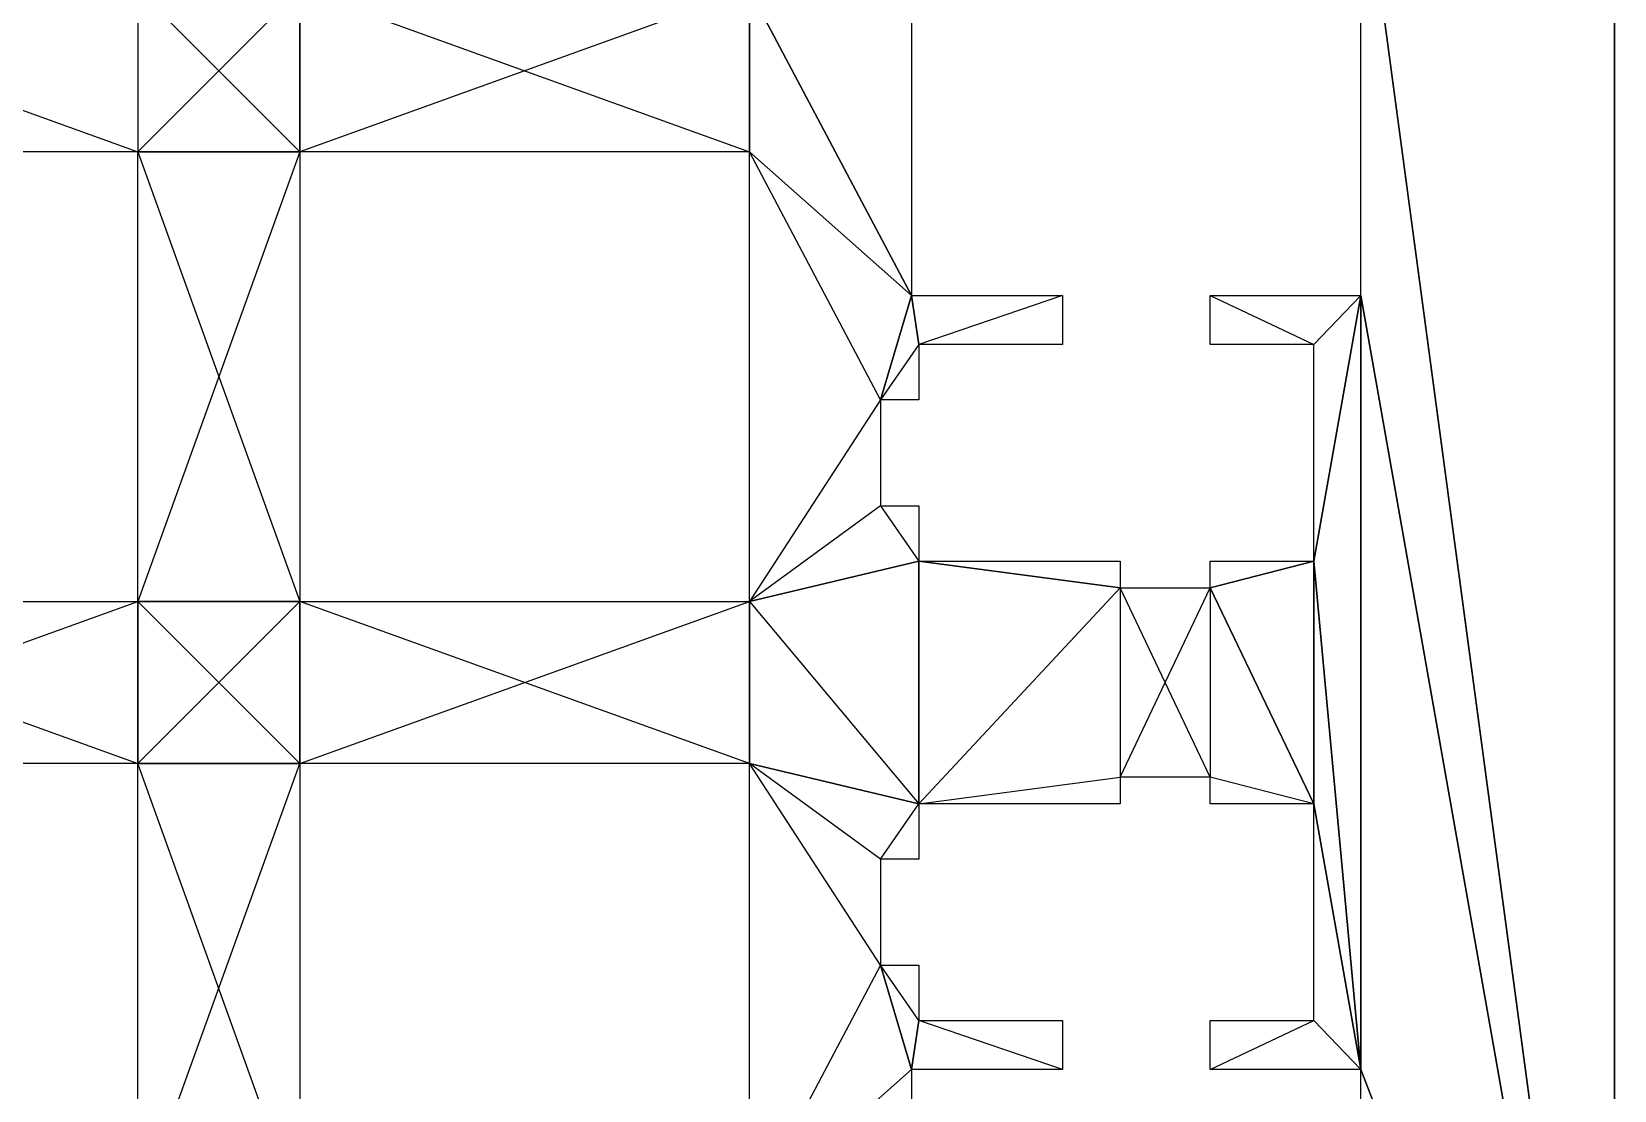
# Model space of a CAD drawing. Extents: x 0 to 157, y -131 to -5.
# Drawn here: x 109.42 to 156.96, y -99.74 to -67.95 of the extents above; entities that cross this region are included whole.
import ezdxf

# ---------------------------------------------------------------- set-up
doc = ezdxf.new("R2010")
doc.units = 0
doc.layers.add('NewKeebPlate_v2001', color=7, linetype='CONTINUOUS')

msp = doc.modelspace()

# ---------------------------------------------------------------- linework, layer by layer
at = {"layer": 'NewKeebPlate_v2001'}
for p, q in [((156.961, -10.7), (156.961, -118.927)), ((156.961, -10.7, 1.5), (156.961, -118.927, 1.5)), ((156.961, -118.927, 1.5), (156.961, -10.7)), ((156.961, -10.7), (156.961, -118.927)), ((156.961, -118.927, 1.5), (156.961, -10.7)), ((156.961, -10.7, 1.5), (156.961, -118.927, 1.5)), ((135.851, -62.3689), (135.851, -75.8696)), ((135.851, -62.3689), (135.851, -75.8696)), ((135.851, -62.3689), (135.851, -75.8696, 1.5)), ((135.851, -62.3689, 1.5), (135.851, -75.8696, 1.5)), ((135.851, -62.3689), (135.851, -75.8696, 1.5)), ((135.851, -62.3689, 1.5), (135.851, -75.8696, 1.5)), ((149.351, -75.8696), (149.351, -62.3689)), ((149.351, -62.3689), (156.961, -118.927)), ((149.351, -62.3689), (156.961, -118.927)), ((149.351, -75.8696), (149.351, -62.3689)), ((149.351, -75.8696), (149.351, -62.3689, 1.5)), ((149.351, -75.8696, 1.5), (149.351, -62.3689, 1.5)), ((149.351, -75.8696), (149.351, -62.3689, 1.5)), ((149.351, -75.8696, 1.5), (149.351, -62.3689, 1.5)), ((156.961, -118.927, 1.5), (149.351, -62.3689, 1.5)), ((156.961, -118.927, 1.5), (149.351, -62.3689, 1.5)), ((99.1089, -66.6843, 1.5), (112.61, -71.5542, 1.5)), ((99.1089, -66.6843, 1.5), (112.61, -71.5542, 1.5)), ((112.61, -66.6843), (112.61, -71.5542)), ((117.479, -66.6843), (112.61, -71.5542)), ((112.61, -66.6843), (112.61, -71.5542)), ((117.479, -66.6843), (112.61, -71.5542)), ((112.61, -66.6843, 1.5), (117.479, -71.5542, 1.5)), ((112.61, -66.6843, 1.5), (117.479, -71.5542, 1.5)), ((112.61, -66.6843, 1.5), (112.61, -71.5542, 1.5)), ((112.61, -66.6843, 1.5), (112.61, -71.5542, 1.5)), ((117.479, -66.6843), (117.479, -71.5542)), ((130.981, -66.6843), (117.479, -71.5542)), ((117.479, -66.6843), (117.479, -71.5542)), ((130.981, -66.6843), (117.479, -71.5542)), ((117.479, -71.5542, 1.5), (117.479, -66.6843, 1.5)), ((117.479, -66.6843, 1.5), (130.981, -71.5542, 1.5)), ((117.479, -71.5542, 1.5), (117.479, -66.6843, 1.5)), ((117.479, -66.6843, 1.5), (130.981, -71.5542, 1.5)), ((130.981, -66.6843), (130.981, -71.5542)), ((130.981, -66.6843), (130.981, -71.5542)), ((130.981, -66.6843), (135.851, -75.8696)), ((130.981, -66.6843), (135.851, -75.8696)), ((130.981, -71.5542, 1.5), (130.981, -66.6843, 1.5)), ((135.851, -75.8696, 1.5), (130.981, -66.6843, 1.5)), ((130.981, -71.5542, 1.5), (130.981, -66.6843, 1.5)), ((135.851, -75.8696, 1.5), (130.981, -66.6843, 1.5)), ((112.61, -71.5542), (99.1089, -71.5542)), ((112.61, -71.5542), (99.1089, -71.5542)), ((112.61, -71.5542), (99.1089, -71.5542, 1.5)), ((112.61, -71.5542, 1.5), (99.1089, -71.5542, 1.5)), ((112.61, -71.5542), (99.1089, -71.5542, 1.5)), ((112.61, -71.5542, 1.5), (99.1089, -71.5542, 1.5)), ((117.479, -71.5542), (112.61, -71.5542)), ((112.61, -85.0548), (112.61, -71.5542)), ((117.479, -71.5542), (112.61, -71.5542)), ((117.479, -71.5542), (112.61, -85.0548)), ((117.479, -71.5542), (112.61, -85.0548)), ((112.61, -71.5542, 1.5), (112.61, -71.5542)), ((112.61, -85.0548), (112.61, -71.5542)), ((112.61, -85.0548), (112.61, -71.5542, 1.5)), ((112.61, -85.0548, 1.5), (112.61, -71.5542, 1.5)), ((112.61, -85.0548), (112.61, -71.5542, 1.5)), ((112.61, -71.5542, 1.5), (112.61, -71.5542)), ((112.61, -71.5542, 1.5), (117.479, -71.5542, 1.5)), ((112.61, -71.5542, 1.5), (117.479, -71.5542, 1.5)), ((112.61, -71.5542, 1.5), (117.479, -85.0548, 1.5)), ((112.61, -71.5542, 1.5), (117.479, -85.0548, 1.5)), ((112.61, -85.0548, 1.5), (112.61, -71.5542, 1.5)), ((130.981, -71.5542), (117.479, -71.5542)), ((117.479, -71.5542), (117.479, -85.0548)), ((117.479, -71.5542), (117.479, -85.0548)), ((117.479, -71.5542), (117.479, -85.0548, 1.5)), ((117.479, -71.5542, 1.5), (117.479, -85.0548, 1.5)), ((117.479, -71.5542), (117.479, -85.0548, 1.5)), ((117.479, -71.5542), (117.479, -71.5542, 1.5)), ((117.479, -71.5542), (117.479, -71.5542, 1.5)), ((130.981, -71.5542), (117.479, -71.5542)), ((130.981, -71.5542), (117.479, -71.5542, 1.5)), ((130.981, -71.5542, 1.5), (117.479, -71.5542, 1.5)), ((130.981, -71.5542), (117.479, -71.5542, 1.5)), ((117.479, -71.5542, 1.5), (117.479, -85.0548, 1.5)), ((130.981, -71.5542, 1.5), (117.479, -71.5542, 1.5)), ((135.851, -75.8696), (130.981, -71.5542)), ((134.915, -79.0036), (130.981, -71.5542)), ((135.851, -75.8696), (130.981, -71.5542)), ((130.981, -85.0548), (130.981, -71.5542)), ((134.915, -79.0036), (130.981, -71.5542)), ((130.981, -71.5542, 1.5), (130.981, -71.5542)), ((130.981, -85.0548), (130.981, -71.5542)), ((130.981, -85.0548), (130.981, -71.5542, 1.5)), ((130.981, -85.0548, 1.5), (130.981, -71.5542, 1.5)), ((130.981, -85.0548), (130.981, -71.5542, 1.5)), ((130.981, -71.5542, 1.5), (130.981, -71.5542)), ((130.981, -71.5542, 1.5), (135.851, -75.8696, 1.5)), ((130.981, -85.0548, 1.5), (130.981, -71.5542, 1.5)), ((134.915, -79.0036, 1.5), (130.981, -71.5542, 1.5)), ((130.981, -71.5542, 1.5), (135.851, -75.8696, 1.5)), ((134.915, -79.0036, 1.5), (130.981, -71.5542, 1.5)), ((135.851, -75.8696), (134.915, -79.0036)), ((135.851, -75.8696), (134.915, -79.0036)), ((134.915, -79.0036, 1.5), (135.851, -75.8696, 1.5)), ((134.915, -79.0036, 1.5), (135.851, -75.8696, 1.5)), ((135.851, -75.8696), (136.073, -77.3402)), ((135.851, -75.8696), (136.073, -77.3402)), ((135.851, -75.8696), (140.383, -75.8696)), ((135.851, -75.8696, 1.5), (135.851, -75.8696)), ((135.851, -75.8696), (140.383, -75.8696)), ((135.851, -75.8696), (140.383, -75.8696, 1.5)), ((135.851, -75.8696, 1.5), (140.383, -75.8696, 1.5)), ((135.851, -75.8696), (140.383, -75.8696, 1.5)), ((135.851, -75.8696, 1.5), (135.851, -75.8696)), ((136.073, -77.3402, 1.5), (135.851, -75.8696, 1.5)), ((136.073, -77.3402, 1.5), (135.851, -75.8696, 1.5)), ((135.851, -75.8696, 1.5), (140.383, -75.8696, 1.5)), ((140.383, -75.8696), (136.073, -77.3402)), ((140.383, -75.8696), (136.073, -77.3402)), ((140.383, -75.8696, 1.5), (136.073, -77.3402, 1.5)), ((140.383, -75.8696, 1.5), (136.073, -77.3402, 1.5)), ((140.383, -75.8696), (140.383, -77.3402)), ((140.383, -75.8696, 1.5), (140.383, -75.8696)), ((140.383, -75.8696), (140.383, -77.3402)), ((140.383, -75.8696), (140.383, -77.3402, 1.5)), ((140.383, -75.8696, 1.5), (140.383, -77.3402, 1.5)), ((140.383, -75.8696), (140.383, -77.3402, 1.5)), ((140.383, -75.8696, 1.5), (140.383, -75.8696)), ((140.383, -75.8696, 1.5), (140.383, -77.3402, 1.5)), ((144.819, -75.8696), (147.934, -77.3402)), ((144.819, -75.8696), (149.351, -75.8696)), ((144.819, -77.3402), (144.819, -75.8696)), ((144.819, -75.8696), (147.934, -77.3402)), ((144.819, -75.8696, 1.5), (144.819, -75.8696)), ((144.819, -77.3402), (144.819, -75.8696)), ((144.819, -77.3402), (144.819, -75.8696, 1.5)), ((144.819, -77.3402, 1.5), (144.819, -75.8696, 1.5)), ((144.819, -77.3402), (144.819, -75.8696, 1.5)), ((144.819, -75.8696), (149.351, -75.8696)), ((144.819, -75.8696), (149.351, -75.8696, 1.5)), ((144.819, -75.8696, 1.5), (149.351, -75.8696, 1.5)), ((144.819, -75.8696), (149.351, -75.8696, 1.5)), ((144.819, -75.8696, 1.5), (144.819, -75.8696)), ((144.819, -75.8696, 1.5), (147.934, -77.3402, 1.5)), ((144.819, -75.8696, 1.5), (149.351, -75.8696, 1.5)), ((144.819, -75.8696, 1.5), (147.934, -77.3402, 1.5)), ((144.819, -77.3402, 1.5), (144.819, -75.8696, 1.5)), ((147.934, -83.8494), (149.351, -75.8696)), ((147.934, -77.3402), (149.351, -75.8696)), ((147.934, -83.8494), (149.351, -75.8696)), ((147.934, -77.3402), (149.351, -75.8696)), ((149.351, -75.8696, 1.5), (147.934, -83.8494, 1.5)), ((149.351, -75.8696, 1.5), (147.934, -83.8494, 1.5)), ((149.351, -75.8696, 1.5), (147.934, -77.3402, 1.5)), ((149.351, -75.8696, 1.5), (147.934, -77.3402, 1.5)), ((149.351, -75.8696), (156.961, -118.927)), ((149.351, -99.1099), (149.351, -75.8696)), ((149.351, -99.1099), (149.351, -75.8696)), ((149.351, -75.8696), (156.961, -118.927)), ((149.351, -75.8696, 1.5), (149.351, -75.8696)), ((149.351, -75.8696, 1.5), (149.351, -75.8696)), ((149.351, -75.8696, 1.5), (149.351, -99.1099, 1.5)), ((156.961, -118.927, 1.5), (149.351, -75.8696, 1.5)), ((149.351, -75.8696, 1.5), (149.351, -99.1099, 1.5)), ((156.961, -118.927, 1.5), (149.351, -75.8696, 1.5)), ((136.073, -77.3402), (134.915, -79.0036)), ((136.073, -77.3402), (134.915, -79.0036)), ((136.073, -77.3402, 1.5), (134.915, -79.0036, 1.5)), ((136.073, -77.3402, 1.5), (134.915, -79.0036, 1.5)), ((136.073, -77.3402), (136.073, -79.0036)), ((140.383, -77.3402), (136.073, -77.3402)), ((136.073, -77.3402, 1.5), (136.073, -77.3402)), ((140.383, -77.3402), (136.073, -77.3402)), ((140.383, -77.3402), (136.073, -77.3402, 1.5)), ((140.383, -77.3402, 1.5), (136.073, -77.3402, 1.5)), ((140.383, -77.3402), (136.073, -77.3402, 1.5)), ((136.073, -77.3402), (136.073, -79.0036)), ((136.073, -77.3402), (136.073, -79.0036, 1.5)), ((136.073, -77.3402, 1.5), (136.073, -79.0036, 1.5)), ((136.073, -77.3402), (136.073, -79.0036, 1.5)), ((136.073, -77.3402, 1.5), (136.073, -77.3402)), ((136.073, -77.3402, 1.5), (136.073, -79.0036, 1.5)), ((140.383, -77.3402, 1.5), (136.073, -77.3402, 1.5)), ((140.383, -77.3402, 1.5), (140.383, -77.3402)), ((140.383, -77.3402, 1.5), (140.383, -77.3402)), ((147.934, -77.3402), (144.819, -77.3402)), ((144.819, -77.3402, 1.5), (144.819, -77.3402)), ((147.934, -77.3402), (144.819, -77.3402)), ((147.934, -77.3402), (144.819, -77.3402, 1.5)), ((147.934, -77.3402, 1.5), (144.819, -77.3402, 1.5)), ((147.934, -77.3402), (144.819, -77.3402, 1.5)), ((144.819, -77.3402, 1.5), (144.819, -77.3402)), ((147.934, -77.3402, 1.5), (144.819, -77.3402, 1.5)), ((147.934, -83.8494), (147.934, -77.3402)), ((147.934, -77.3402, 1.5), (147.934, -77.3402)), ((147.934, -83.8494), (147.934, -77.3402)), ((147.934, -83.8494), (147.934, -77.3402, 1.5)), ((147.934, -83.8494, 1.5), (147.934, -77.3402, 1.5)), ((147.934, -83.8494), (147.934, -77.3402, 1.5)), ((147.934, -77.3402, 1.5), (147.934, -77.3402)), ((147.934, -83.8494, 1.5), (147.934, -77.3402, 1.5)), ((134.915, -79.0036), (130.981, -85.0548)), ((134.915, -79.0036), (130.981, -85.0548)), ((134.915, -79.0036, 1.5), (130.981, -85.0548, 1.5)), ((134.915, -79.0036, 1.5), (130.981, -85.0548, 1.5)), ((136.073, -79.0036), (134.915, -79.0036)), ((134.915, -79.0036), (134.915, -82.1859)), ((134.915, -79.0036, 1.5), (134.915, -79.0036)), ((136.073, -79.0036), (134.915, -79.0036)), ((136.073, -79.0036), (134.915, -79.0036, 1.5)), ((136.073, -79.0036, 1.5), (134.915, -79.0036, 1.5)), ((136.073, -79.0036), (134.915, -79.0036, 1.5)), ((134.915, -79.0036), (134.915, -82.1859)), ((134.915, -79.0036), (134.915, -82.1859, 1.5)), ((134.915, -79.0036, 1.5), (134.915, -82.1859, 1.5)), ((134.915, -79.0036), (134.915, -82.1859, 1.5)), ((134.915, -79.0036, 1.5), (134.915, -79.0036)), ((134.915, -79.0036, 1.5), (134.915, -82.1859, 1.5)), ((136.073, -79.0036, 1.5), (134.915, -79.0036, 1.5)), ((136.073, -79.0036, 1.5), (136.073, -79.0036)), ((136.073, -79.0036, 1.5), (136.073, -79.0036)), ((134.915, -82.1859), (130.981, -85.0548)), ((134.915, -82.1859), (130.981, -85.0548)), ((134.915, -82.1859, 1.5), (130.981, -85.0548, 1.5)), ((134.915, -82.1859, 1.5), (130.981, -85.0548, 1.5)), ((134.915, -82.1859), (136.073, -83.8494)), ((134.915, -82.1859), (136.073, -83.8494)), ((134.915, -82.1859), (136.073, -82.1859)), ((134.915, -82.1859, 1.5), (134.915, -82.1859)), ((134.915, -82.1859), (136.073, -82.1859)), ((134.915, -82.1859), (136.073, -82.1859, 1.5)), ((134.915, -82.1859, 1.5), (136.073, -82.1859, 1.5)), ((134.915, -82.1859), (136.073, -82.1859, 1.5)), ((134.915, -82.1859, 1.5), (134.915, -82.1859)), ((134.915, -82.1859, 1.5), (136.073, -82.1859, 1.5)), ((134.915, -82.1859, 1.5), (136.073, -83.8494, 1.5)), ((134.915, -82.1859, 1.5), (136.073, -83.8494, 1.5)), ((136.073, -82.1859), (136.073, -83.8494)), ((136.073, -82.1859, 1.5), (136.073, -82.1859)), ((136.073, -82.1859), (136.073, -83.8494)), ((136.073, -82.1859), (136.073, -83.8494, 1.5)), ((136.073, -82.1859, 1.5), (136.073, -83.8494, 1.5)), ((136.073, -82.1859), (136.073, -83.8494, 1.5)), ((136.073, -82.1859, 1.5), (136.073, -82.1859)), ((136.073, -82.1859, 1.5), (136.073, -83.8494, 1.5)), ((136.073, -83.8494), (130.981, -85.0548)), ((136.073, -83.8494), (130.981, -85.0548)), ((130.981, -85.0548, 1.5), (136.073, -83.8494, 1.5)), ((130.981, -85.0548, 1.5), (136.073, -83.8494, 1.5)), ((136.073, -91.1301), (136.073, -83.8494)), ((136.073, -83.8494), (142.119, -83.8494)), ((142.119, -84.645), (136.073, -83.8494)), ((136.073, -91.1301), (136.073, -83.8494)), ((142.119, -84.645), (136.073, -83.8494)), ((136.073, -83.8494, 1.5), (136.073, -83.8494)), ((136.073, -83.8494), (142.119, -83.8494)), ((136.073, -83.8494), (142.119, -83.8494, 1.5)), ((136.073, -83.8494, 1.5), (142.119, -83.8494, 1.5)), ((136.073, -83.8494), (142.119, -83.8494, 1.5)), ((136.073, -83.8494, 1.5), (136.073, -83.8494)), ((136.073, -83.8494, 1.5), (142.119, -83.8494, 1.5)), ((136.073, -83.8494, 1.5), (142.119, -84.645, 1.5)), ((136.073, -83.8494, 1.5), (142.119, -84.645, 1.5)), ((136.073, -83.8494, 1.5), (136.073, -91.1301, 1.5)), ((136.073, -83.8494, 1.5), (136.073, -91.1301, 1.5)), ((142.119, -83.8494), (142.119, -84.645)), ((142.119, -83.8494, 1.5), (142.119, -83.8494)), ((142.119, -83.8494), (142.119, -84.645)), ((142.119, -83.8494), (142.119, -84.645, 1.5)), ((142.119, -83.8494, 1.5), (142.119, -84.645, 1.5)), ((142.119, -83.8494), (142.119, -84.645, 1.5)), ((142.119, -83.8494, 1.5), (142.119, -83.8494)), ((142.119, -83.8494, 1.5), (142.119, -84.645, 1.5)), ((144.819, -84.645), (147.934, -83.8494)), ((144.819, -83.8494), (147.934, -83.8494)), ((144.819, -84.645), (147.934, -83.8494)), ((144.819, -84.645), (144.819, -83.8494)), ((144.819, -83.8494, 1.5), (144.819, -83.8494)), ((144.819, -84.645), (144.819, -83.8494)), ((144.819, -84.645), (144.819, -83.8494, 1.5)), ((144.819, -84.645, 1.5), (144.819, -83.8494, 1.5)), ((144.819, -84.645), (144.819, -83.8494, 1.5)), ((144.819, -83.8494), (147.934, -83.8494)), ((144.819, -83.8494), (147.934, -83.8494, 1.5)), ((144.819, -83.8494, 1.5), (147.934, -83.8494, 1.5)), ((144.819, -83.8494), (147.934, -83.8494, 1.5)), ((144.819, -83.8494, 1.5), (144.819, -83.8494)), ((147.934, -83.8494, 1.5), (144.819, -84.645, 1.5)), ((144.819, -84.645, 1.5), (144.819, -83.8494, 1.5)), ((147.934, -83.8494, 1.5), (144.819, -84.645, 1.5)), ((144.819, -83.8494, 1.5), (147.934, -83.8494, 1.5)), ((149.351, -99.1099), (147.934, -83.8494)), ((149.351, -99.1099), (147.934, -83.8494)), ((147.934, -91.1301), (147.934, -83.8494)), ((147.934, -91.1301), (147.934, -83.8494)), ((147.934, -83.8494, 1.5), (147.934, -83.8494)), ((147.934, -83.8494, 1.5), (147.934, -83.8494)), ((147.934, -83.8494, 1.5), (149.351, -99.1099, 1.5)), ((147.934, -83.8494, 1.5), (147.934, -91.1301, 1.5)), ((147.934, -83.8494, 1.5), (149.351, -99.1099, 1.5)), ((147.934, -83.8494, 1.5), (147.934, -91.1301, 1.5)), ((99.1089, -89.9247), (112.61, -85.0548)), ((99.1089, -85.0548), (112.61, -85.0548)), ((99.1089, -89.9247), (112.61, -85.0548)), ((99.1089, -85.0548), (112.61, -85.0548)), ((99.1089, -85.0548), (112.61, -85.0548, 1.5)), ((99.1089, -85.0548, 1.5), (112.61, -85.0548, 1.5)), ((99.1089, -85.0548), (112.61, -85.0548, 1.5)), ((99.1089, -85.0548, 1.5), (112.61, -89.9247, 1.5)), ((99.1089, -85.0548, 1.5), (112.61, -85.0548, 1.5)), ((99.1089, -85.0548, 1.5), (112.61, -89.9247, 1.5)), ((112.61, -89.9247), (117.479, -85.0548)), ((112.61, -85.0548), (117.479, -85.0548)), ((112.61, -89.9247), (117.479, -85.0548)), ((112.61, -89.9247), (112.61, -85.0548)), ((112.61, -89.9247), (112.61, -85.0548)), ((112.61, -85.0548), (117.479, -85.0548)), ((112.61, -85.0548, 1.5), (112.61, -85.0548)), ((112.61, -85.0548, 1.5), (112.61, -85.0548)), ((112.61, -85.0548, 1.5), (117.479, -89.9247, 1.5)), ((117.479, -85.0548, 1.5), (112.61, -85.0548, 1.5)), ((112.61, -85.0548, 1.5), (117.479, -89.9247, 1.5)), ((112.61, -85.0548, 1.5), (112.61, -89.9247, 1.5)), ((112.61, -85.0548, 1.5), (112.61, -89.9247, 1.5)), ((117.479, -85.0548, 1.5), (112.61, -85.0548, 1.5)), ((117.479, -89.9247), (130.981, -85.0548)), ((117.479, -85.0548), (130.981, -85.0548)), ((117.479, -89.9247), (130.981, -85.0548)), ((117.479, -89.9247), (117.479, -85.0548)), ((117.479, -89.9247), (117.479, -85.0548)), ((117.479, -85.0548, 1.5), (117.479, -85.0548)), ((117.479, -85.0548), (130.981, -85.0548)), ((117.479, -85.0548), (130.981, -85.0548, 1.5)), ((117.479, -85.0548, 1.5), (130.981, -85.0548, 1.5)), ((117.479, -85.0548), (130.981, -85.0548, 1.5)), ((117.479, -85.0548, 1.5), (117.479, -85.0548)), ((130.981, -89.9247, 1.5), (117.479, -85.0548, 1.5)), ((117.479, -85.0548, 1.5), (117.479, -89.9247, 1.5)), ((117.479, -85.0548, 1.5), (117.479, -89.9247, 1.5)), ((117.479, -85.0548, 1.5), (130.981, -85.0548, 1.5)), ((130.981, -89.9247, 1.5), (117.479, -85.0548, 1.5)), ((130.981, -85.0548), (136.073, -91.1301)), ((130.981, -85.0548), (136.073, -91.1301)), ((130.981, -89.9247), (130.981, -85.0548)), ((130.981, -89.9247), (130.981, -85.0548)), ((130.981, -85.0548, 1.5), (130.981, -85.0548)), ((130.981, -85.0548, 1.5), (130.981, -85.0548)), ((130.981, -85.0548, 1.5), (136.073, -91.1301, 1.5)), ((130.981, -85.0548, 1.5), (136.073, -91.1301, 1.5)), ((130.981, -85.0548, 1.5), (130.981, -89.9247, 1.5)), ((130.981, -85.0548, 1.5), (130.981, -89.9247, 1.5)), ((136.073, -91.1301), (142.119, -84.645)), ((136.073, -91.1301), (142.119, -84.645)), ((142.119, -84.645, 1.5), (136.073, -91.1301, 1.5)), ((142.119, -84.645, 1.5), (136.073, -91.1301, 1.5)), ((142.119, -90.3345), (144.819, -84.645)), ((142.119, -90.3345), (144.819, -84.645)), ((142.119, -84.645), (142.119, -90.3345)), ((142.119, -84.645), (144.819, -84.645)), ((142.119, -84.645), (142.119, -90.3345)), ((142.119, -84.645, 1.5), (142.119, -84.645)), ((142.119, -84.645), (144.819, -84.645)), ((142.119, -84.645), (144.819, -84.645, 1.5)), ((142.119, -84.645, 1.5), (144.819, -84.645, 1.5)), ((142.119, -84.645), (144.819, -84.645, 1.5)), ((142.119, -84.645, 1.5), (142.119, -84.645)), ((144.819, -90.3345, 1.5), (142.119, -84.645, 1.5)), ((142.119, -84.645, 1.5), (142.119, -90.3345, 1.5)), ((142.119, -84.645, 1.5), (142.119, -90.3345, 1.5)), ((144.819, -90.3345, 1.5), (142.119, -84.645, 1.5)), ((142.119, -84.645, 1.5), (144.819, -84.645, 1.5)), ((144.819, -84.645), (147.934, -91.1301)), ((144.819, -84.645), (144.819, -90.3345)), ((144.819, -84.645), (144.819, -90.3345)), ((144.819, -84.645), (147.934, -91.1301)), ((144.819, -84.645, 1.5), (144.819, -84.645)), ((144.819, -84.645, 1.5), (144.819, -84.645)), ((144.819, -84.645, 1.5), (144.819, -90.3345, 1.5)), ((147.934, -91.1301, 1.5), (144.819, -84.645, 1.5)), ((144.819, -84.645, 1.5), (144.819, -90.3345, 1.5)), ((147.934, -91.1301, 1.5), (144.819, -84.645, 1.5)), ((112.61, -89.9247), (99.1089, -89.9247)), ((112.61, -89.9247), (99.1089, -89.9247)), ((112.61, -89.9247), (99.1089, -89.9247, 1.5)), ((112.61, -89.9247, 1.5), (99.1089, -89.9247, 1.5)), ((112.61, -89.9247), (99.1089, -89.9247, 1.5)), ((112.61, -89.9247, 1.5), (99.1089, -89.9247, 1.5)), ((117.479, -89.9247), (112.61, -89.9247)), ((112.61, -103.425), (117.479, -89.9247)), ((117.479, -89.9247), (112.61, -89.9247)), ((112.61, -103.425), (117.479, -89.9247)), ((112.61, -103.425), (112.61, -89.9247)), ((112.61, -89.9247, 1.5), (112.61, -89.9247)), ((112.61, -103.425), (112.61, -89.9247)), ((112.61, -103.425), (112.61, -89.9247, 1.5)), ((112.61, -103.425, 1.5), (112.61, -89.9247, 1.5)), ((112.61, -103.425), (112.61, -89.9247, 1.5)), ((112.61, -89.9247, 1.5), (112.61, -89.9247)), ((112.61, -89.9247, 1.5), (117.479, -89.9247, 1.5)), ((112.61, -103.425, 1.5), (112.61, -89.9247, 1.5)), ((117.479, -103.425, 1.5), (112.61, -89.9247, 1.5)), ((112.61, -89.9247, 1.5), (117.479, -89.9247, 1.5)), ((117.479, -103.425, 1.5), (112.61, -89.9247, 1.5)), ((130.981, -89.9247), (117.479, -89.9247)), ((117.479, -89.9247), (117.479, -103.425)), ((117.479, -89.9247), (117.479, -103.425)), ((117.479, -89.9247), (117.479, -103.425, 1.5)), ((117.479, -89.9247, 1.5), (117.479, -103.425, 1.5)), ((117.479, -89.9247), (117.479, -103.425, 1.5)), ((117.479, -89.9247), (117.479, -89.9247, 1.5)), ((117.479, -89.9247), (117.479, -89.9247, 1.5)), ((130.981, -89.9247), (117.479, -89.9247)), ((130.981, -89.9247), (117.479, -89.9247, 1.5)), ((130.981, -89.9247, 1.5), (117.479, -89.9247, 1.5)), ((130.981, -89.9247), (117.479, -89.9247, 1.5)), ((130.981, -89.9247, 1.5), (117.479, -89.9247, 1.5)), ((117.479, -89.9247, 1.5), (117.479, -103.425, 1.5)), ((130.981, -89.9247), (136.073, -91.1301)), ((134.915, -92.7935), (130.981, -89.9247)), ((130.981, -89.9247), (136.073, -91.1301)), ((134.915, -92.7935), (130.981, -89.9247)), ((134.915, -95.9758), (130.981, -89.9247)), ((130.981, -103.425), (130.981, -89.9247)), ((134.915, -95.9758), (130.981, -89.9247)), ((130.981, -89.9247, 1.5), (130.981, -89.9247)), ((130.981, -103.425), (130.981, -89.9247)), ((130.981, -103.425), (130.981, -89.9247, 1.5)), ((130.981, -103.425, 1.5), (130.981, -89.9247, 1.5)), ((130.981, -103.425), (130.981, -89.9247, 1.5)), ((130.981, -89.9247, 1.5), (130.981, -89.9247)), ((130.981, -103.425, 1.5), (130.981, -89.9247, 1.5)), ((134.915, -95.9758, 1.5), (130.981, -89.9247, 1.5)), ((134.915, -92.7935, 1.5), (130.981, -89.9247, 1.5)), ((134.915, -95.9758, 1.5), (130.981, -89.9247, 1.5)), ((136.073, -91.1301, 1.5), (130.981, -89.9247, 1.5)), ((134.915, -92.7935, 1.5), (130.981, -89.9247, 1.5)), ((136.073, -91.1301, 1.5), (130.981, -89.9247, 1.5)), ((136.073, -91.1301), (142.119, -90.3345)), ((136.073, -91.1301), (142.119, -90.3345)), ((136.073, -91.1301, 1.5), (142.119, -90.3345, 1.5)), ((136.073, -91.1301, 1.5), (142.119, -90.3345, 1.5)), ((144.819, -90.3345), (142.119, -90.3345)), ((142.119, -90.3345), (142.119, -91.1301)), ((142.119, -90.3345), (142.119, -91.1301)), ((142.119, -90.3345), (142.119, -91.1301, 1.5)), ((142.119, -90.3345, 1.5), (142.119, -91.1301, 1.5)), ((142.119, -90.3345), (142.119, -91.1301, 1.5)), ((142.119, -90.3345), (142.119, -90.3345, 1.5)), ((142.119, -90.3345), (142.119, -90.3345, 1.5)), ((144.819, -90.3345), (142.119, -90.3345)), ((144.819, -90.3345), (142.119, -90.3345, 1.5)), ((144.819, -90.3345, 1.5), (142.119, -90.3345, 1.5)), ((144.819, -90.3345), (142.119, -90.3345, 1.5)), ((144.819, -90.3345, 1.5), (142.119, -90.3345, 1.5)), ((142.119, -90.3345, 1.5), (142.119, -91.1301, 1.5)), ((147.934, -91.1301), (144.819, -90.3345)), ((144.819, -91.1301), (144.819, -90.3345)), ((147.934, -91.1301), (144.819, -90.3345)), ((144.819, -90.3345, 1.5), (144.819, -90.3345)), ((144.819, -91.1301), (144.819, -90.3345)), ((144.819, -91.1301), (144.819, -90.3345, 1.5)), ((144.819, -91.1301, 1.5), (144.819, -90.3345, 1.5)), ((144.819, -91.1301), (144.819, -90.3345, 1.5)), ((144.819, -90.3345, 1.5), (144.819, -90.3345)), ((144.819, -91.1301, 1.5), (144.819, -90.3345, 1.5)), ((147.934, -91.1301, 1.5), (144.819, -90.3345, 1.5)), ((147.934, -91.1301, 1.5), (144.819, -90.3345, 1.5)), ((134.915, -92.7935), (136.073, -91.1301)), ((134.915, -92.7935), (136.073, -91.1301)), ((134.915, -92.7935, 1.5), (136.073, -91.1301, 1.5)), ((134.915, -92.7935, 1.5), (136.073, -91.1301, 1.5)), ((136.073, -91.1301), (136.073, -92.7935)), ((142.119, -91.1301), (136.073, -91.1301)), ((136.073, -91.1301, 1.5), (136.073, -91.1301)), ((142.119, -91.1301), (136.073, -91.1301)), ((142.119, -91.1301), (136.073, -91.1301, 1.5)), ((142.119, -91.1301, 1.5), (136.073, -91.1301, 1.5)), ((142.119, -91.1301), (136.073, -91.1301, 1.5)), ((136.073, -91.1301), (136.073, -92.7935)), ((136.073, -91.1301), (136.073, -92.7935, 1.5)), ((136.073, -91.1301, 1.5), (136.073, -92.7935, 1.5)), ((136.073, -91.1301), (136.073, -92.7935, 1.5)), ((136.073, -91.1301, 1.5), (136.073, -91.1301)), ((142.119, -91.1301, 1.5), (136.073, -91.1301, 1.5)), ((136.073, -91.1301, 1.5), (136.073, -92.7935, 1.5)), ((142.119, -91.1301, 1.5), (142.119, -91.1301)), ((142.119, -91.1301, 1.5), (142.119, -91.1301)), ((147.934, -91.1301), (144.819, -91.1301)), ((144.819, -91.1301, 1.5), (144.819, -91.1301)), ((147.934, -91.1301), (144.819, -91.1301)), ((147.934, -91.1301), (144.819, -91.1301, 1.5)), ((147.934, -91.1301, 1.5), (144.819, -91.1301, 1.5)), ((147.934, -91.1301), (144.819, -91.1301, 1.5)), ((144.819, -91.1301, 1.5), (144.819, -91.1301)), ((147.934, -91.1301, 1.5), (144.819, -91.1301, 1.5)), ((147.934, -91.1301), (149.351, -99.1099)), ((147.934, -91.1301), (149.351, -99.1099)), ((147.934, -97.6393), (147.934, -91.1301)), ((147.934, -91.1301, 1.5), (147.934, -91.1301)), ((147.934, -97.6393), (147.934, -91.1301)), ((147.934, -97.6393), (147.934, -91.1301, 1.5)), ((147.934, -97.6393, 1.5), (147.934, -91.1301, 1.5)), ((147.934, -97.6393), (147.934, -91.1301, 1.5)), ((147.934, -91.1301, 1.5), (147.934, -91.1301)), ((147.934, -97.6393, 1.5), (147.934, -91.1301, 1.5)), ((149.351, -99.1099, 1.5), (147.934, -91.1301, 1.5)), ((149.351, -99.1099, 1.5), (147.934, -91.1301, 1.5)), ((136.073, -92.7935), (134.915, -92.7935)), ((134.915, -92.7935), (134.915, -95.9758)), ((134.915, -92.7935, 1.5), (134.915, -92.7935)), ((136.073, -92.7935), (134.915, -92.7935)), ((136.073, -92.7935), (134.915, -92.7935, 1.5)), ((136.073, -92.7935, 1.5), (134.915, -92.7935, 1.5)), ((136.073, -92.7935), (134.915, -92.7935, 1.5)), ((134.915, -92.7935), (134.915, -95.9758)), ((134.915, -92.7935), (134.915, -95.9758, 1.5)), ((134.915, -92.7935, 1.5), (134.915, -95.9758, 1.5)), ((134.915, -92.7935), (134.915, -95.9758, 1.5)), ((134.915, -92.7935, 1.5), (134.915, -92.7935)), ((134.915, -92.7935, 1.5), (134.915, -95.9758, 1.5)), ((136.073, -92.7935, 1.5), (134.915, -92.7935, 1.5)), ((136.073, -92.7935, 1.5), (136.073, -92.7935)), ((136.073, -92.7935, 1.5), (136.073, -92.7935)), ((134.915, -95.9758), (130.981, -103.425)), ((134.915, -95.9758), (130.981, -103.425)), ((134.915, -95.9758, 1.5), (130.981, -103.425, 1.5)), ((134.915, -95.9758, 1.5), (130.981, -103.425, 1.5)), ((134.915, -95.9758), (135.851, -99.1099)), ((134.915, -95.9758), (135.851, -99.1099)), ((136.073, -97.6393), (134.915, -95.9758)), ((134.915, -95.9758), (136.073, -95.9758)), ((136.073, -97.6393), (134.915, -95.9758)), ((134.915, -95.9758, 1.5), (134.915, -95.9758)), ((134.915, -95.9758), (136.073, -95.9758)), ((134.915, -95.9758), (136.073, -95.9758, 1.5)), ((134.915, -95.9758, 1.5), (136.073, -95.9758, 1.5)), ((134.915, -95.9758), (136.073, -95.9758, 1.5)), ((134.915, -95.9758, 1.5), (134.915, -95.9758)), ((135.851, -99.1099, 1.5), (134.915, -95.9758, 1.5)), ((136.073, -97.6393, 1.5), (134.915, -95.9758, 1.5)), ((135.851, -99.1099, 1.5), (134.915, -95.9758, 1.5)), ((134.915, -95.9758, 1.5), (136.073, -95.9758, 1.5)), ((136.073, -97.6393, 1.5), (134.915, -95.9758, 1.5)), ((136.073, -95.9758), (136.073, -97.6393)), ((136.073, -95.9758, 1.5), (136.073, -95.9758)), ((136.073, -95.9758), (136.073, -97.6393)), ((136.073, -95.9758), (136.073, -97.6393, 1.5)), ((136.073, -95.9758, 1.5), (136.073, -97.6393, 1.5)), ((136.073, -95.9758), (136.073, -97.6393, 1.5)), ((136.073, -95.9758, 1.5), (136.073, -95.9758)), ((136.073, -95.9758, 1.5), (136.073, -97.6393, 1.5)), ((136.073, -97.6393), (135.851, -99.1099)), ((136.073, -97.6393), (135.851, -99.1099)), ((135.851, -99.1099, 1.5), (136.073, -97.6393, 1.5)), ((135.851, -99.1099, 1.5), (136.073, -97.6393, 1.5)), ((140.383, -99.1099), (136.073, -97.6393)), ((136.073, -97.6393), (140.383, -97.6393)), ((140.383, -99.1099), (136.073, -97.6393)), ((136.073, -97.6393, 1.5), (136.073, -97.6393)), ((136.073, -97.6393), (140.383, -97.6393)), ((136.073, -97.6393), (140.383, -97.6393, 1.5)), ((136.073, -97.6393, 1.5), (140.383, -97.6393, 1.5)), ((136.073, -97.6393), (140.383, -97.6393, 1.5)), ((136.073, -97.6393, 1.5), (136.073, -97.6393)), ((140.383, -99.1099, 1.5), (136.073, -97.6393, 1.5)), ((136.073, -97.6393, 1.5), (140.383, -97.6393, 1.5)), ((140.383, -99.1099, 1.5), (136.073, -97.6393, 1.5)), ((140.383, -97.6393), (140.383, -99.1099)), ((140.383, -97.6393, 1.5), (140.383, -97.6393)), ((140.383, -97.6393), (140.383, -99.1099)), ((140.383, -97.6393), (140.383, -99.1099, 1.5)), ((140.383, -97.6393, 1.5), (140.383, -99.1099, 1.5)), ((140.383, -97.6393), (140.383, -99.1099, 1.5)), ((140.383, -97.6393, 1.5), (140.383, -97.6393)), ((140.383, -97.6393, 1.5), (140.383, -99.1099, 1.5)), ((144.819, -99.1099), (147.934, -97.6393)), ((144.819, -99.1099), (147.934, -97.6393)), ((144.819, -99.1099), (144.819, -97.6393)), ((144.819, -97.6393), (147.934, -97.6393)), ((144.819, -97.6393, 1.5), (144.819, -97.6393)), ((144.819, -99.1099), (144.819, -97.6393)), ((144.819, -99.1099), (144.819, -97.6393, 1.5)), ((144.819, -99.1099, 1.5), (144.819, -97.6393, 1.5)), ((144.819, -99.1099), (144.819, -97.6393, 1.5)), ((144.819, -97.6393), (147.934, -97.6393)), ((144.819, -97.6393), (147.934, -97.6393, 1.5)), ((144.819, -97.6393, 1.5), (147.934, -97.6393, 1.5)), ((144.819, -97.6393), (147.934, -97.6393, 1.5)), ((144.819, -97.6393, 1.5), (144.819, -97.6393)), ((144.819, -97.6393, 1.5), (147.934, -97.6393, 1.5)), ((144.819, -99.1099, 1.5), (144.819, -97.6393, 1.5)), ((144.819, -99.1099, 1.5), (147.934, -97.6393, 1.5)), ((144.819, -99.1099, 1.5), (147.934, -97.6393, 1.5)), ((147.934, -97.6393), (149.351, -99.1099)), ((147.934, -97.6393), (149.351, -99.1099)), ((147.934, -97.6393, 1.5), (147.934, -97.6393)), ((147.934, -97.6393, 1.5), (147.934, -97.6393)), ((147.934, -97.6393, 1.5), (149.351, -99.1099, 1.5)), ((147.934, -97.6393, 1.5), (149.351, -99.1099, 1.5)), ((135.851, -99.1099), (130.981, -103.425)), ((135.851, -99.1099), (130.981, -103.425)), ((135.851, -99.1099, 1.5), (130.981, -103.425, 1.5)), ((135.851, -99.1099, 1.5), (130.981, -103.425, 1.5)), ((135.851, -99.1099), (135.851, -112.61)), ((140.383, -99.1099), (135.851, -99.1099)), ((135.851, -99.1099, 1.5), (135.851, -99.1099)), ((140.383, -99.1099), (135.851, -99.1099)), ((140.383, -99.1099), (135.851, -99.1099, 1.5)), ((140.383, -99.1099, 1.5), (135.851, -99.1099, 1.5)), ((140.383, -99.1099), (135.851, -99.1099, 1.5)), ((135.851, -99.1099), (135.851, -112.61)), ((135.851, -99.1099), (135.851, -112.61, 1.5)), ((135.851, -99.1099, 1.5), (135.851, -112.61, 1.5)), ((135.851, -99.1099), (135.851, -112.61, 1.5)), ((135.851, -99.1099, 1.5), (135.851, -99.1099)), ((135.851, -99.1099, 1.5), (135.851, -112.61, 1.5)), ((140.383, -99.1099, 1.5), (135.851, -99.1099, 1.5)), ((140.383, -99.1099, 1.5), (140.383, -99.1099)), ((140.383, -99.1099, 1.5), (140.383, -99.1099)), ((149.351, -99.1099), (144.819, -99.1099)), ((144.819, -99.1099, 1.5), (144.819, -99.1099)), ((149.351, -99.1099), (144.819, -99.1099)), ((149.351, -99.1099), (144.819, -99.1099, 1.5)), ((149.351, -99.1099, 1.5), (144.819, -99.1099, 1.5)), ((149.351, -99.1099), (144.819, -99.1099, 1.5)), ((144.819, -99.1099, 1.5), (144.819, -99.1099)), ((149.351, -99.1099, 1.5), (144.819, -99.1099, 1.5)), ((149.351, -99.1099), (156.961, -118.927)), ((149.351, -112.61), (149.351, -99.1099)), ((149.351, -99.1099), (156.961, -118.927)), ((149.351, -99.1099, 1.5), (149.351, -99.1099)), ((149.351, -112.61), (149.351, -99.1099)), ((149.351, -112.61), (149.351, -99.1099, 1.5)), ((149.351, -112.61, 1.5), (149.351, -99.1099, 1.5)), ((149.351, -112.61), (149.351, -99.1099, 1.5)), ((149.351, -99.1099, 1.5), (149.351, -99.1099)), ((149.351, -112.61, 1.5), (149.351, -99.1099, 1.5)), ((156.961, -118.927, 1.5), (149.351, -99.1099, 1.5)), ((156.961, -118.927, 1.5), (149.351, -99.1099, 1.5))]:
    msp.add_line(p, q, dxfattribs=at)

doc.saveas('drawing.dxf')
